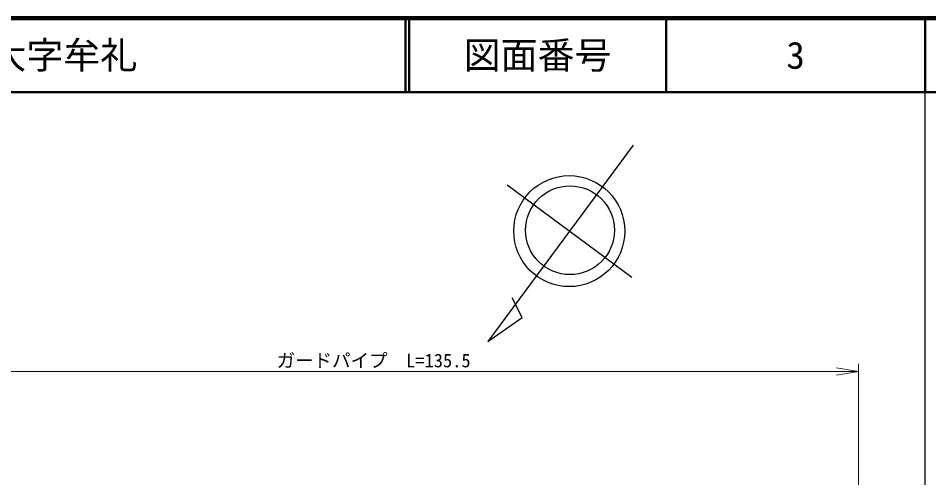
# Model space of a CAD drawing. Units: millimetres, scale not verified. Extents: x 40000 to 680000, y 20000 to 380000.
# Drawn here: x 456420 to 579500, y 317890 to 380000 of the extents above; entities that cross this region are included whole.
import ezdxf
from ezdxf.enums import TextEntityAlignment as Align

# ---------------------------------------------------------------- set-up
doc = ezdxf.new("R2010")
doc.units = ezdxf.units.MM
doc.header["$LTSCALE"] = 1000
for name, color, linetype, lineweight in [('M-STR-HTXT', 7, 'Continuous', 13), ('M-STR-STRD', 7, 'Continuous', 25), ('M-TTL', 2, 'Continuous', 140), ('M-TTL-BAND', 7, 'Continuous', 25), ('M-TTL-LINE', 7, 'Continuous', 50), ('M-TTL-TXT', 7, 'Continuous', 25)]:
    doc.layers.add(name, color=color, linetype=linetype, lineweight=lineweight)
doc.styles.add('ＭＳ ゴシック', font='')
doc.styles.get('ＭＳ ゴシック').set_extended_font_data('MS Gothic')

# ---------------------------------------------------------------- blocks, each defined once
blk = doc.blocks.new('open_arrow')
at = {"color": 0, "linetype": 'Continuous', "lineweight": -2}
blk.add_lwpolyline([(7.5, 1.25), (0, 0), (7.5, -1.25)], dxfattribs=at)

msp = doc.modelspace()

# ---------------------------------------------------------------- linework, layer by layer
at = {"layer": 'M-STR-HTXT'}
for p, q in [((570005, 300782), (570005, 333270)), ((435585, 332270), (570005, 332270))]:
    msp.add_line(p, q, dxfattribs=at)
at = {"layer": 'M-STR-STRD'}
for p, q in [((539563, 362852), (519907, 336308)), ((539372, 344950), (522496, 357448)), ((524555, 339550), (523201, 342228)), ((519907, 336308), (524555, 339550))]:
    msp.add_line(p, q, dxfattribs=at)
for centre, radius in [((530900, 351224), 7500), ((531001, 351346), 6000)]:
    msp.add_circle(centre, radius, dxfattribs=at)
at = {"layer": 'M-TTL'}
msp.add_line((680000, 380000), (40000, 380000), dxfattribs=at)
at = {"layer": 'M-TTL-BAND'}
msp.add_line((579000, 20000), (579000, 370000), dxfattribs=at)
at = {"layer": 'M-TTL-LINE'}
for p, q in [((508747, 380000), (508747, 370000)), ((509247, 380000), (509247, 370000)), ((543997, 380000), (543997, 370000)), ((579000, 380000), (579000, 370000)), ((40000, 370000), (680000, 370000))]:
    msp.add_line(p, q, dxfattribs=at)

# ---------------------------------------------------------------- block references
at = {"layer": 'M-STR-HTXT', "xscale": 400, "yscale": 400, "rotation": 180}
msp.add_blockref('open_arrow', (570005, 332270), dxfattribs=at)

# ---------------------------------------------------------------- texts
at = {"layer": 'M-STR-HTXT', "style": 'ＭＳ ゴシック'}
msp.add_text('ガードパイプ\u3000L=135.5', height=1833, dxfattribs=at).set_placement((504458, 332270), align=Align.BOTTOM_CENTER)
at = {"layer": 'M-TTL-TXT', "style": 'ＭＳ ゴシック'}
msp.add_text('防府市沖今宿2丁目\u3000大字牟礼', height=3666, dxfattribs=at).set_placement((405024, 375000), align=Align.MIDDLE_LEFT)
for s, p in [('図面番号', (526622, 375000)), ('3', (561497, 375000))]:
    msp.add_text(s, height=3666, dxfattribs=at).set_placement(p, align=Align.MIDDLE_CENTER)

doc.saveas('drawing.dxf')
